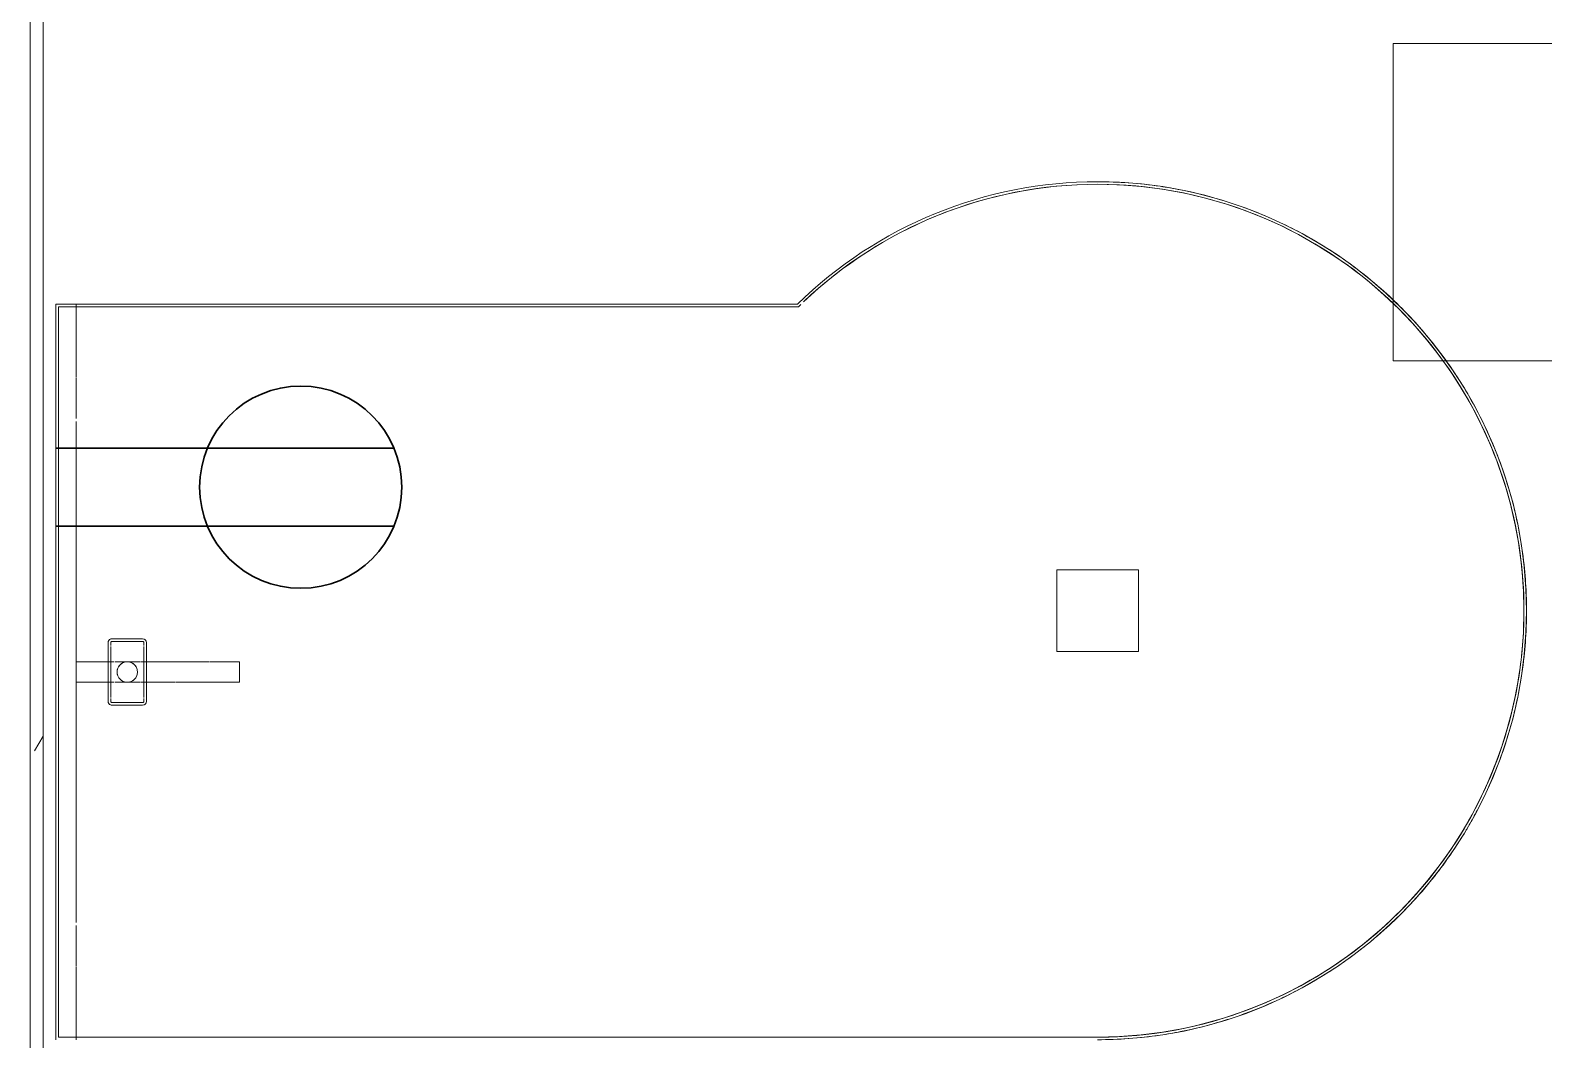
# Model space of a CAD drawing. Header units: inches. Extents: x -1180 to 2011, y -268 to 2143.
# Drawn here: x -776.3 to -702.2, y 1675.5 to 1724.9 of the extents above; entities that cross this region are included whole.
import ezdxf

# ---------------------------------------------------------------- set-up
doc = ezdxf.new("R2010")
doc.units = ezdxf.units.IN
doc.header["$MEASUREMENT"] = 0
for name, color, linetype, lineweight in [('A-ANNO-NOTE', 131, 'Continuous', 13), ('A-AREA-IDEN', 2, 'Continuous', 9), ('A-WALL', 113, 'Continuous', 13), ('A-WALL-PATT', 111, 'Continuous', 13), ('I-FURN', 30, 'Continuous', 9), ('I-FURN-PNLS', 30, 'Continuous', 9), ('I-WALL', 2, 'Continuous', 13)]:
    doc.layers.add(name, color=color, linetype=linetype, lineweight=lineweight)

# ---------------------------------------------------------------- blocks, each defined once
blk = doc.blocks.new('Zira Wksta 12 - Type 1-V130-6TH FLOOR POWER _ SIGNAL')
at = {"layer": 'I-FURN'}
for p, q in [((-53, 17), (-53, 13)), ((-49, 17), (-53, 17)), ((-53, 17), (-49, 17)), ((-53, 13), (-53, 17)), ((-49, 13), (-49, 17)), ((-49, 17), (-49, 13)), ((-53, 13), (-49, 13)), ((-49, 13), (-53, 13))]:
    blk.add_line(p, q, dxfattribs=at)
at = {"layer": 'I-FURN-PNLS'}
for p, q in [((-51, 35.875), (-0.126, 35.875)), ((-0.126, 35.875), (-51, 35.875)), ((-0.126, 35.875), (-51, 35.875)), ((-51, 35.875), (-0.126, 35.875)), ((-1, 36), (-1, 35.877)), ((-1, 35.877), (-1, 36)), ((-1, 35.875), (-1, 32.44)), ((-1, 32.44), (-1, 35.875)), ((-0.125, 35.875), (-0.125, 0.125)), ((-0.125, 0.125), (-0.125, 35.875)), ((-0.125, 0.125), (-0.125, 35.875)), ((-0.125, 35.875), (-0.125, 0.125)), ((0, 0), (0, 36)), ((0, 0), (0, 36)), ((0, 0), (0, 36)), ((0, 36), (0, 0)), ((0, 0), (0, 36)), ((0, 36), (0, 0)), ((-1, 32.402), (-1, 30.417)), ((-1, 30.417), (-1, 32.402)), ((-1, 30.262), (-1, 5.738)), ((-1, 18.5), (-1, 30.262)), ((-4.437, 19.437), (-4.437, 16.562)), ((-4.437, 16.562), (-4.437, 19.437)), ((-4.312, 19.437), (-4.312, 19.29)), ((-4.312, 19.29), (-4.312, 19.437)), ((-2.75, 19.625), (-4.25, 19.625)), ((-4.25, 19.625), (-2.75, 19.625)), ((-4.182, 19.5), (-4.25, 19.5)), ((-4.25, 19.5), (-4.182, 19.5)), ((-2.833, 19.5), (-4.167, 19.5)), ((-4.167, 19.5), (-2.833, 19.5)), ((-2.75, 19.5), (-2.818, 19.5)), ((-2.818, 19.5), (-2.75, 19.5)), ((-2.687, 19.29), (-2.687, 19.437)), ((-2.687, 19.437), (-2.687, 19.29)), ((-2.562, 16.562), (-2.562, 19.437)), ((-2.562, 19.437), (-2.562, 16.562)), ((-4.312, 19.255), (-4.312, 19.143)), ((-4.312, 19.143), (-4.312, 19.255)), ((-4.312, 19.142), (-4.312, 16.745)), ((-4.312, 16.745), (-4.312, 19.142)), ((-2.687, 19.143), (-2.687, 19.255)), ((-2.687, 19.255), (-2.687, 19.143)), ((-2.687, 16.745), (-2.687, 19.142)), ((-2.687, 19.142), (-2.687, 16.745)), ((-9, 18.5), (-9, 17.5)), ((-5.891, 18.5), (-9, 18.5)), ((-9, 18.5), (-5.891, 18.5)), ((-9, 17.5), (-9, 18.5)), ((-4.437, 18.5), (-5.868, 18.5)), ((-5.868, 18.5), (-4.437, 18.5)), ((-4.312, 18.5), (-4.437, 18.5)), ((-4.437, 18.5), (-4.312, 18.5)), ((-4.152, 18.5), (-4.312, 18.5)), ((-4.312, 18.5), (-4.152, 18.5)), ((-3.644, 18.5), (-4.112, 18.5)), ((-4.112, 18.5), (-3.644, 18.5)), ((-3.361, 18.5), (-3.639, 18.5)), ((-3.639, 18.5), (-3.361, 18.5)), ((-2.888, 18.5), (-3.356, 18.5)), ((-3.356, 18.5), (-2.888, 18.5)), ((-2.687, 18.5), (-2.848, 18.5)), ((-2.848, 18.5), (-2.687, 18.5)), ((-2.563, 18.5), (-2.687, 18.5)), ((-2.687, 18.5), (-2.563, 18.5)), ((-1, 18.5), (-2.562, 18.5)), ((-2.562, 18.5), (-1, 18.5)), ((-1, 17.5), (-1, 18.5)), ((-1, 18.5), (-1, 17.5)), ((-1, 17.5), (-1, 18.5)), ((-9, 17.5), (-7.549, 17.5)), ((-7.549, 17.5), (-9, 17.5)), ((-7.527, 17.5), (-4.437, 17.5)), ((-4.437, 17.5), (-7.527, 17.5)), ((-4.437, 17.5), (-4.312, 17.5)), ((-4.312, 17.5), (-4.437, 17.5)), ((-4.312, 17.5), (-4.152, 17.5)), ((-4.152, 17.5), (-4.312, 17.5)), ((-4.112, 17.5), (-3.644, 17.5)), ((-3.644, 17.5), (-4.112, 17.5)), ((-3.639, 17.5), (-3.361, 17.5)), ((-3.361, 17.5), (-3.639, 17.5)), ((-3.356, 17.5), (-2.888, 17.5)), ((-2.888, 17.5), (-3.356, 17.5)), ((-2.848, 17.5), (-2.687, 17.5)), ((-2.687, 17.5), (-2.848, 17.5)), ((-2.687, 17.5), (-2.562, 17.5)), ((-2.562, 17.5), (-2.687, 17.5)), ((-2.562, 17.5), (-1, 17.5)), ((-1, 17.5), (-2.562, 17.5)), ((-1, 5.738), (-1, 17.5)), ((-4.312, 16.71), (-4.312, 16.562)), ((-4.312, 16.562), (-4.312, 16.71)), ((-4.25, 16.5), (-4.182, 16.5)), ((-4.182, 16.5), (-4.25, 16.5)), ((-4.25, 16.375), (-2.75, 16.375)), ((-2.75, 16.375), (-4.25, 16.375)), ((-4.167, 16.5), (-2.833, 16.5)), ((-2.833, 16.5), (-4.167, 16.5)), ((-2.818, 16.5), (-2.75, 16.5)), ((-2.75, 16.5), (-2.818, 16.5)), ((-2.687, 16.562), (-2.687, 16.71)), ((-2.687, 16.71), (-2.687, 16.562)), ((-1, 5.583), (-1, 3.598)), ((-1, 3.598), (-1, 5.583)), ((-1, 3.566), (-1, 0.125)), ((-1, 0.125), (-1, 3.566)), ((-0.125, 0.125), (-36.354, 0.125)), ((-36.354, 0.125), (-0.125, 0.125)), ((-36.354, 0.125), (-0.125, 0.125)), ((-0.125, 0.125), (-36.354, 0.125)), ((-36.303, 0), (0, 0)), ((0, 0), (-36.303, 0)), ((-1, 0.122), (-1, 0)), ((-1, 0), (-1, 0.122)), ((-36.303, 0), (0, 0)), ((-36.303, 0), (0, 0)), ((-1, 0), (0, 0)), ((0, 0), (-1, 0))]:
    blk.add_line(p, q, dxfattribs=at)
for centre, radius, start, end in [((-51, 15), 21, 90, 270), ((-51, 15), 21, 90, 270), ((-51, 15), 20.875, 90, 180), ((-51, 15), 20.875, 90, 180), ((-51, 15), 20.875, 90, 171.81818), ((-51, 15), 20.875, 90, 114.54545), ((-51, 15), 21, 101.16837, 106.76444), ((-51, 15), 21, 101.16837, 106.76444), ((-51, 15), 21, 98.38202, 101.16837), ((-51, 15), 21, 98.38202, 101.16837), ((-51, 15), 21, 90, 98.38202), ((-51, 15), 21, 90, 98.38202), ((-51, 15), 21, 106.76444, 110.10307), ((-51, 15), 21, 106.76444, 110.10307), ((-51, 15), 21, 110.10307, 115.14733), ((-51, 15), 21, 110.10307, 115.14733), ((-51, 15), 20.875, 114.54545, 139.09091), ((-51, 15), 21, 118.71869, 123.53081), ((-51, 15), 21, 118.71869, 123.53081), ((-51, 15), 21, 115.14733, 118.71869), ((-51, 15), 21, 115.14733, 118.71869), ((-51, 15), 21, 123.53081, 127.22796), ((-51, 15), 21, 123.53081, 127.22796), ((-51, 15), 21, 127.22796, 131.91499), ((-51, 15), 21, 127.22796, 131.91499), ((-51, 15), 21, 131.91499, 135.6889), ((-51, 15), 21, 131.91499, 135.6889), ((-51, 15), 21, 135.6889, 140.30003), ((-51, 15), 21, 135.6889, 140.30003), ((-51, 15), 20.875, 139.09091, 171.81818), ((-51, 15), 21, 140.30003, 144.12384), ((-51, 15), 21, 140.30003, 144.12384), ((-51, 15), 21, 144.12384, 148.68613), ((-51, 15), 21, 144.12384, 148.68613), ((-51, 15), 21, 150.28592, 152.54318), ((-51, 15), 21, 150.28592, 152.54318), ((-51, 15), 21, 148.68613, 150.2368), ((-51, 15), 21, 148.68613, 150.2368), ((-51, 15), 21, 152.54318, 157.07354), ((-51, 15), 21, 152.54318, 157.07354), ((-51, 15), 21, 157.07354, 158.94016), ((-51, 15), 21, 157.07354, 158.94016), ((-51, 15), 21, 159.046, 160.95245), ((-51, 15), 21, 159.046, 160.95245), ((-51, 15), 21, 160.95245, 165.46261), ((-51, 15), 21, 160.95245, 165.46261), ((-51, 15), 21, 165.46261, 169.35484), ((-51, 15), 21, 165.46261, 169.35484), ((-4.25, 19.437), 0.187, 90, 180), ((-4.25, 19.437), 0.187, 165, 180), ((-4.25, 19.437), 0.187, 90, 165), ((-4.25, 19.437), 0.0625, 90, 180), ((-4.25, 19.437), 0.0625, 150, 180), ((-4.25, 19.437), 0.0625, 90, 150), ((-2.75, 19.437), 0.188, 360, 90), ((-2.75, 19.437), 0.187, 15, 90), ((-2.75, 19.437), 0.0625, 75, 90), ((-2.75, 19.437), 0.0625, 30, 90), ((-2.75, 19.437), 0.0625, 45, 75), ((-2.75, 19.437), 0.0625, 360, 45), ((-2.75, 19.437), 0.0625, 15, 30), ((-2.75, 19.437), 0.0625, 0, 15), ((-2.75, 19.437), 0.187, 0, 15), ((-51, 15), 21, 169.35484, 173.85378), ((-51, 15), 21, 169.35484, 173.85378), ((-51, 15), 20.875, 171.81818, 180), ((-51, 15), 20.875, 171.81818, 180), ((-3.5, 18), 0.5, 90, 270), ((-3.5, 18), 0.5, 150, 270), ((-3.5, 18), 0.5, 135, 150), ((-3.5, 18), 0.5, 120, 135), ((-3.5, 18), 0.5, 105, 120), ((-3.5, 18), 0.5, 90, 105), ((-3.5, 18), 0.5, 270, 90), ((-3.5, 18), 0.5, 75, 90), ((-3.5, 18), 0.5, 60, 75), ((-3.5, 18), 0.5, 45, 60), ((-3.5, 18), 0.5, 30, 45), ((-3.5, 18), 0.5, 360, 30), ((-3.5, 18), 0.5, 330, 345), ((-3.5, 18), 0.5, 345, 0), ((-51, 15), 21, 173.85378, 177.75233), ((-51, 15), 21, 173.85378, 177.75233), ((-3.5, 18), 0.5, 270, 330), ((-4.25, 16.562), 0.187, 180, 270), ((-4.25, 16.562), 0.188, 180, 195), ((-4.25, 16.562), 0.187, 195, 270), ((-4.25, 16.562), 0.0625, 180, 195), ((-4.25, 16.562), 0.0625, 180, 270), ((-4.25, 16.562), 0.0625, 195, 225), ((-4.25, 16.562), 0.0625, 225, 270), ((-2.75, 16.562), 0.187, 270, 0), ((-2.75, 16.562), 0.188, 270, 345), ((-2.75, 16.562), 0.0625, 270, 285), ((-2.75, 16.562), 0.0625, 270, 285), ((-2.75, 16.562), 0.0625, 285, 345), ((-2.75, 16.562), 0.0625, 285, 315), ((-2.75, 16.562), 0.0625, 315, 330), ((-2.75, 16.562), 0.0625, 330, 345), ((-2.75, 16.562), 0.0625, 345, 0), ((-2.75, 16.562), 0.0625, 345, 0), ((-2.75, 16.562), 0.187, 345, 0), ((-51, 15), 21, 177.75233, 180), ((-51, 15), 21, 177.75233, 180), ((-51, 15), 21, 180, 182.24767), ((-51, 15), 21, 180, 182.24767), ((-51, 15), 20.875, 180, 196.36364), ((-51, 15), 20.875, 180, 270), ((-51, 15), 20.875, 180, 270), ((-51, 15), 20.875, 180, 220.90909), ((-51, 15), 21, 182.24767, 186.14622), ((-51, 15), 21, 182.24767, 186.14622), ((-51, 15), 21, 186.14622, 190.64516), ((-51, 15), 21, 186.14622, 190.64516), ((-51, 15), 21, 190.64516, 194.53739), ((-51, 15), 21, 190.64516, 194.53739), ((-51, 15), 21, 194.53739, 199.04755), ((-51, 15), 21, 194.53739, 199.04755), ((-51, 15), 20.875, 196.36364, 229.09091), ((-51, 15), 21, 199.04755, 201.05984), ((-51, 15), 21, 199.04755, 201.05984), ((-51, 15), 21, 201.13026, 202.92646), ((-51, 15), 21, 201.13026, 202.92646), ((-51, 15), 21, 202.92646, 207.45682), ((-51, 15), 21, 202.92646, 207.45682), ((-51, 15), 21, 207.45682, 211.31387), ((-51, 15), 21, 207.45682, 211.31387), ((-51, 15), 21, 211.31387, 215.87616), ((-51, 15), 21, 211.31387, 215.87616), ((-51, 15), 21, 215.87616, 219.69997), ((-51, 15), 21, 215.87616, 219.69997), ((-51, 15), 21, 219.69997, 224.3111), ((-51, 15), 21, 219.69997, 224.3111), ((-51, 15), 20.875, 220.90909, 229.09091), ((-51, 15), 21, 224.3111, 228.08501), ((-51, 15), 21, 224.3111, 228.08501), ((-51, 15), 21, 270, 314.41531), ((-51, 15), 20.875, 314.12733, 314.36622), ((-51, 15), 20.875, 314.12733, 314.36622), ((-51, 15), 20.875, 314.12733, 314.36622), ((-51, 15), 20.875, 314.12733, 314.36622), ((-51, 15), 20.875, 314.36622, 314.5552), ((-51, 15), 20.875, 314.36622, 314.5552), ((-51, 15), 20.875, 314.36622, 314.5552), ((-51, 15), 20.875, 314.36622, 314.5552), ((-51, 15), 21, 228.08501, 232.77204), ((-51, 15), 21, 228.08501, 232.77204), ((-51, 15), 21, 270, 314.41531), ((-51, 15), 21, 270, 314.41531), ((-51, 15), 21, 270, 314.41531), ((-51, 15), 20.875, 270, 313.60546), ((-51, 15), 20.875, 270, 313.60546), ((-51, 15), 20.875, 270, 313.60546), ((-51, 15), 20.875, 292.2776, 313.60546), ((-51, 15), 20.875, 229.09091, 270), ((-51, 15), 20.875, 229.09091, 270), ((-51, 15), 21, 232.77204, 236.46919), ((-51, 15), 21, 232.77204, 236.46919), ((-51, 15), 21, 236.46919, 241.28131), ((-51, 15), 21, 236.46919, 241.28131), ((-51, 15), 21, 241.28131, 244.85267), ((-51, 15), 21, 241.28131, 244.85267), ((-51, 15), 21, 244.85267, 249.89693), ((-51, 15), 21, 244.85267, 249.89693), ((-51, 15), 20.875, 270, 292.2776), ((-51, 15), 21, 249.89693, 253.23556), ((-51, 15), 21, 249.89693, 253.23556), ((-51, 15), 21, 253.23556, 258.83163), ((-51, 15), 21, 253.23556, 258.83163), ((-51, 15), 21, 258.83163, 261.61798), ((-51, 15), 21, 258.83163, 261.61798), ((-51, 15), 21, 261.61798, 270), ((-51, 15), 21, 261.61798, 270)]:
    blk.add_arc(centre, radius, start, end, dxfattribs=at)
blk = doc.blocks.new('Room Tag - Room Name and Number-3379422-6TH FLOOR POWER _ SIGNAL')
at = {"layer": 'A-AREA-IDEN'}
for p, q in [((-0.18806, -0.16357), (-0.18806, -0.00182)), ((-0.18806, -0.00182), (0.18694, -0.00182)), ((0.18694, -0.00182), (-0.18806, -0.00182)), ((-0.18806, -0.00182), (-0.18806, -0.16357)), ((0.18694, -0.00182), (0.18694, -0.16357)), ((0.18694, -0.16357), (0.18694, -0.00182)), ((0.18694, -0.16357), (-0.18806, -0.16357)), ((-0.18806, -0.16357), (0.18694, -0.16357))]:
    blk.add_line(p, q, dxfattribs=at)

msp = doc.modelspace()

# ---------------------------------------------------------------- hatches: boundary and pattern name
at = {"layer": 'A-WALL-PATT', "lineweight": 9}
h = msp.add_hatch(dxfattribs=at)
h.set_pattern_fill('FP_1', color=256, style=0, pattern_type=2)
h.set_pattern_definition([(0, (0, 0), (30.72, 7.68), [1.267, -21.773, 1.267, -21.773, -122.88]), (0, (0, 0), (30.72, 7.68), [-46.08, 1.267, -44.813, 1.267, -21.773, -53.76]), (0, (0, 0), (30.72, 7.68), [-115.2, 1.267, -14.093, 1.267, -37.133]), (120, (11.52, 3.84), (-22.011075, 22.7643), [1.267, -21.773, 1.267, -21.773, -122.88]), (120, (11.52, 3.84), (-22.011075, 22.7643), [-46.08, 1.267, -44.813, 1.267, -21.773, -53.76]), (120, (11.52, 3.84), (-22.011075, 22.7643), [-115.2, 1.267, -14.093, 1.267, -37.133]), (240, (15.36, 19.2), (-8.708925, -30.4443), [1.267, -21.773, 1.267, -21.773, -122.88]), (240, (15.36, 19.2), (-8.708925, -30.4443), [-46.08, 1.267, -44.813, 1.267, -21.773, -53.76]), (240, (15.36, 19.2), (-8.708925, -30.4443), [-115.2, 1.267, -14.093, 1.267, -37.133])])
h.paths.add_polyline_path([(-775.674, 1619.327), (-775.674, 1807.911), (-776.299, 1807.911), (-776.299, 1619.327)], flags=0)

# ---------------------------------------------------------------- linework, layer by layer
at = {"layer": 'A-ANNO-NOTE', "lineweight": 30}
for p, q in [((-775.021, 1704.46), (-758.494, 1704.46)), ((-775.021, 1700.628), (-758.494, 1700.628))]:
    msp.add_line(p, q, dxfattribs=at)
msp.add_circle((-763.058, 1702.544), 4.95, dxfattribs=at)
at = {"layer": 'A-WALL'}
msp.add_line((-776.299, 1808.536), (-776.299, 1619.327), dxfattribs=at)
at = {"layer": 'I-WALL'}
msp.add_line((-775.674, 1619.327), (-775.674, 1807.911), dxfattribs=at)

# ---------------------------------------------------------------- block references
at = {"layer": 'A-AREA-IDEN', "xscale": 95.99999999999994, "yscale": 95.99999999999994, "zscale": 95.99999999999994}
msp.add_blockref('Room Tag - Room Name and Number-3379422-6TH FLOOR POWER _ SIGNAL', (-691.525, 1724.43), dxfattribs=at)
at = {"layer": 'I-FURN', "rotation": 180}
msp.add_blockref('Zira Wksta 12 - Type 1-V130-6TH FLOOR POWER _ SIGNAL', (-775.049, 1711.497), dxfattribs=at)

doc.saveas('drawing.dxf')
